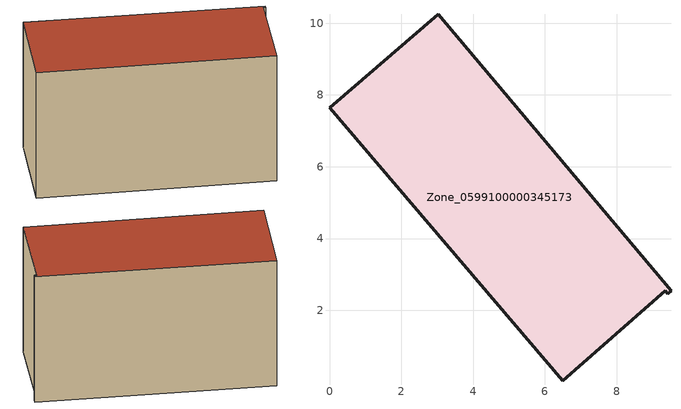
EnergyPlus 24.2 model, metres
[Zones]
Zone_0599100000345173
 floor ground (C_G): 9.42,2.47 9.36,2.55 6.5,0.04 0,7.64 3.03,10.24 9.52,2.55 z0
 wall outside (C_F): 9.52,2.55 3.03,10.24 0,7.64 6.5,0.04 9.36,2.55 9.42,2.47 9.52,2.55 z0:6.07
 roof outside (C_R): 9.36,2.55 9.42,2.47 9.52,2.55 3.03,10.24 0,7.64 6.5,0.04 z6.07
[BUILDING]
Pand.0599100000345173: North Axis=0; Terrain=City; Loads Convergence Tolerance Value=0.04; Temperature Convergence Tolerance Value=0.4; Solar Distribution=FullExterior; Maximum Number of Warmup Days=25; Minimum Number of Warmup Days=1
[Site:Location]
Rotterdam.The.Hague.AP_ZH_NLD Design_Conditions: Latitude=51.96; Longitude=4.45; Time Zone=1; Elevation=-4.5
[SITE:GROUNDTEMPERATURE:BUILDINGSURFACE]
18, 18, 18, 18, 18, 18, 18, 18, 18, 18, 18, 18
[MATERIAL] Thermal Absorptance=0.9; Solar Absorptance=0.7; Visible Absorptance=0.7
Name | Roughness | Thickness | Conductivity | Density | Specific Heat
G.TI.1992-2005 | MediumSmooth | 0.15 | 0.06 | 540 | 1210
F.TI.1992-2005 | Rough | 0.3 | 0.12 | 1920 | 840
R.TI.1992-2005 | MediumRough | 0.2 | 0.08 | 1500 | 1000
[CONSTRUCTION]
C_G: G.TI.1992-2005
C_F: F.TI.1992-2005
C_R: R.TI.1992-2005
[ZONE]
Zone_0599100000345173: Type=1; Multiplier=1; Ceiling Height=Autocalculate; Volume=Autocalculate; Floor Area=autocalculate; Part of Total Floor Area=Yes
[ZONEINFILTRATION:DESIGNFLOWRATE]
Infil_Zone_0599100000345173: Zone or ZoneList or Space or SpaceList=Zone_0599100000345173; Schedule=AlwaysOn; Design Flow Rate Calculation Method=Flow/Area; Flow Rate per Floor Area=0.0015; Constant Term Coefficient=1; Temperature Term Coefficient=0; Velocity Term Coefficient=0; Velocity Squared Term Coefficient=0
[HVACTEMPLATE:ZONE:IDEALLOADSAIRSYSTEM]
Zone_0599100000345173: Maximum Heating Supply Air Temperature=50; Minimum Cooling Supply Air Temperature=13; Maximum Heating Supply Air Humidity Ratio=0.0156; Minimum Cooling Supply Air Humidity Ratio=0.0077; Heating Limit=NoLimit; Cooling Limit=NoLimit; Dehumidification Control Type=ConstantSensibleHeatRatio; Cooling Sensible Heat Ratio=0.7; Dehumidification Setpoint=60; Humidification Control Type=None; Humidification Setpoint=30; Outdoor Air Method=None; Outdoor Air Flow Rate per Person=0.00944; Outdoor Air Flow Rate per Zone Floor Area=0; Outdoor Air Flow Rate per Zone=0; Demand Controlled Ventilation Type=None; Outdoor Air Economizer Type=NoEconomizer; Heat Recovery Type=None; Sensible Heat Recovery Effectiveness=0.7; Latent Heat Recovery Effectiveness=0.65
[ZONECONTROL:THERMOSTAT]
ThermostatControl_Zone_0599100000345173: Zone or ZoneList=Zone_0599100000345173; Control Type Schedule=DualSetpointControlType; Control 1=Thermostat_Zone_0599100000345173; Temperature Difference Between Cutout And Setpoint=0
[THERMOSTATSETPOINT:DUALSETPOINT]
Thermostat_Zone_0599100000345173: Heating Setpoint Temperature Schedule=HeatingSetpoint_Zone_0599100000345173; Cooling Setpoint Temperature Schedule=CoolingSetpoint_Zone_0599100000345173
[SCHEDULE:COMPACT]
HeatingSetpoint_Zone_0599100000345173: Through: 12/31, For: AllDays, Until: 24:00, 21
CoolingSetpoint_Zone_0599100000345173: Through: 12/31, For: AllDays, Until: 24:00, 24
DualSetpointControlType: Through: 12/31, For: AllDays, Until: 24:00, 4
AlwaysOn: Through: 12/31, For: AllDays, Until: 24:00, 1
